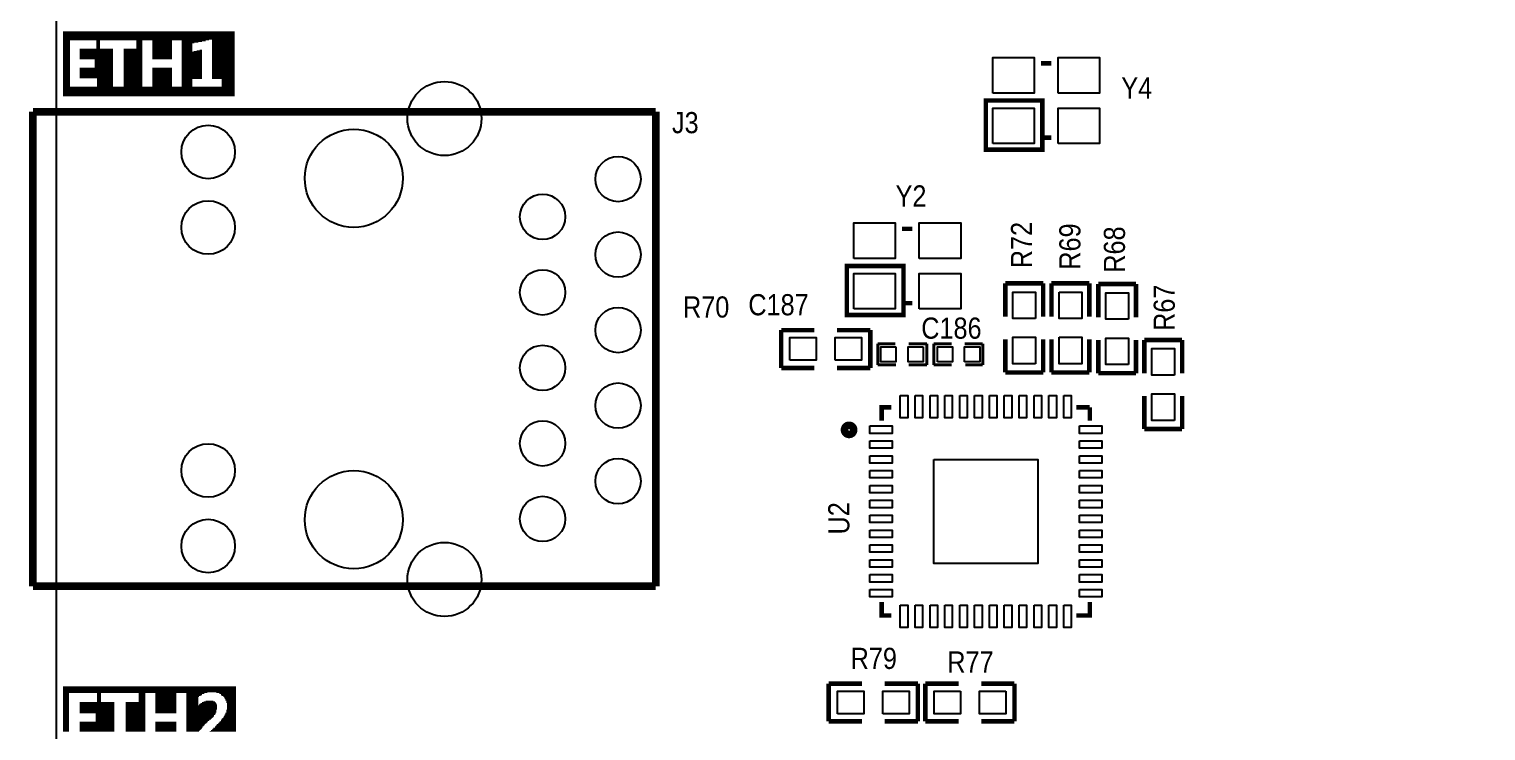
# Model space of a CAD drawing. Extents: x -1 to 188, y -4 to 106.
# Drawn here: x -0.91 to 48.09, y 28.44 to 52.03 of the extents above; entities that cross this region are included whole.
import ezdxf

# ---------------------------------------------------------------- set-up
doc = ezdxf.new("R2010")
doc.units = 0
for name, color, linetype in [('BG_OUTLINE', 3, 'CONTINUOUS'), ('MA_PEN3', 5, 'CONTINUOUS'), ('PG_SILKSCREEN_TOP', 6, 'CONTINUOUS'), ('PIN_TOP', 7, 'CONTINUOUS'), ('RD_SILKSCREEN_TOP', 8, 'CONTINUOUS')]:
    doc.layers.add(name, color=color, linetype=linetype)

msp = doc.modelspace()

# ---------------------------------------------------------------- linework, layer by layer
at = {"layer": 'BG_OUTLINE'}
msp.add_lwpolyline([(165.1, 106.3198), (45.988, 106.3198), (22.576, 106.3198), (0, 106.3198), (0, 0), (15.0114, 0), (15.0114, 8.255), (33.3502, 8.255), (33.3502, 0), (41.3512, 0), (41.3512, 6.4262, -0.414214), (43.18, 8.255, -0.414214), (45.0088, 6.4262), (45.0088, -3.9878), (45.5168, -4.4958), (55.6895, -4.4958)], format="xyb", dxfattribs=at)
at = {"layer": 'MA_PEN3', "const_width": 0.0254}
for points in [[(0.2286, 51.943), (5.9944, 51.943)], [(0.2286, 51.9176), (5.9944, 51.9176)], [(0.2286, 51.8922), (5.9944, 51.8922)], [(0.2286, 51.8668), (5.9944, 51.8668)], [(0.2286, 51.8414), (5.9944, 51.8414)], [(0.2286, 51.816), (5.9944, 51.816)], [(0.2286, 51.7906), (5.9944, 51.7906)], [(0.2286, 51.7652), (5.9944, 51.7652)], [(0.2286, 51.7398), (5.9944, 51.7398)], [(0.2286, 51.7144), (5.9944, 51.7144)], [(0.2286, 51.689), (5.9944, 51.689)], [(0.2286, 51.6636), (5.1308, 51.6636)], [(0.2286, 51.6382), (0.4572, 51.6382)], [(0.2286, 51.6128), (0.4572, 51.6128)], [(0.2286, 51.5874), (0.4572, 51.5874)], [(0.2286, 51.562), (0.4572, 51.562)], [(0.2286, 51.5366), (0.4572, 51.5366)], [(0.2286, 51.5112), (0.4572, 51.5112)], [(0.2286, 51.4858), (0.4572, 51.4858)], [(0.2286, 51.4604), (0.4572, 51.4604)], [(1.3462, 51.6382), (1.4732, 51.6382)], [(1.3462, 51.6128), (1.4732, 51.6128)], [(1.3462, 51.5874), (1.4732, 51.5874)], [(1.3462, 51.562), (1.4732, 51.562)], [(1.3462, 51.5366), (1.4732, 51.5366)], [(1.3462, 51.5112), (1.4732, 51.5112)], [(1.3462, 51.4858), (1.4732, 51.4858)], [(1.3462, 51.4604), (1.4732, 51.4604)], [(2.6924, 51.6382), (2.8956, 51.6382)], [(2.6924, 51.6128), (2.8956, 51.6128)], [(2.6924, 51.5874), (2.8956, 51.5874)], [(2.6924, 51.562), (2.8956, 51.562)], [(2.6924, 51.5366), (2.8956, 51.5366)], [(2.6924, 51.5112), (2.8956, 51.5112)], [(2.6924, 51.4858), (2.8956, 51.4858)], [(2.6924, 51.4604), (2.8956, 51.4604)], [(3.2258, 51.6382), (3.8862, 51.6382)], [(3.2258, 51.6128), (3.8862, 51.6128)], [(3.2258, 51.5874), (3.8862, 51.5874)], [(3.2258, 51.562), (3.8862, 51.562)], [(3.2258, 51.5366), (3.8862, 51.5366)], [(3.2258, 51.5112), (3.8862, 51.5112)], [(3.2258, 51.4858), (3.8862, 51.4858)], [(3.2258, 51.4604), (3.8862, 51.4604)], [(4.2164, 51.6382), (5.0292, 51.6382)], [(4.2164, 51.6128), (4.9022, 51.6128)], [(4.2164, 51.5874), (4.7752, 51.5874)], [(4.2164, 51.562), (4.6482, 51.562)], [(4.2164, 51.5366), (4.572, 51.5366)], [(4.2164, 51.5112), (4.572, 51.5112)], [(4.2164, 51.4858), (4.572, 51.4858)], [(4.2164, 51.4604), (4.572, 51.4604)], [(5.2324, 51.6636), (5.9944, 51.6636)], [(5.2324, 51.6382), (5.9944, 51.6382)], [(5.2324, 51.6128), (5.9944, 51.6128)], [(5.2324, 51.5874), (5.9944, 51.5874)], [(5.2324, 51.562), (5.9944, 51.562)], [(5.2324, 51.5366), (5.9944, 51.5366)], [(5.2324, 51.5112), (5.9944, 51.5112)], [(5.2324, 51.4858), (5.9944, 51.4858)], [(5.2324, 51.4604), (5.9944, 51.4604)], [(0.2286, 51.435), (0.4572, 51.435)], [(0.2286, 51.4096), (0.4572, 51.4096)], [(0.2286, 51.3842), (0.4572, 51.3842)], [(0.2286, 51.3588), (0.4572, 51.3588)], [(0.2286, 51.3334), (0.4572, 51.3334)], [(0.2286, 51.308), (0.4572, 51.308)], [(0.2286, 51.2826), (0.4572, 51.2826)], [(0.2286, 51.2572), (0.4572, 51.2572)], [(0.2286, 51.2318), (0.4572, 51.2318)], [(0.2286, 51.2064), (0.4572, 51.2064)], [(0.2286, 51.181), (0.4572, 51.181)], [(0.2286, 51.1556), (0.4572, 51.1556)], [(0.2286, 51.1302), (0.4572, 51.1302)], [(0.2286, 51.1048), (0.4572, 51.1048)], [(0.2286, 51.0794), (0.4572, 51.0794)], [(0.2286, 51.054), (0.4572, 51.054)], [(0.2286, 51.0286), (0.4572, 51.0286)], [(0.2286, 51.0032), (0.4572, 51.0032)], [(0.2286, 50.9778), (0.4572, 50.9778)], [(0.2286, 50.9524), (0.4572, 50.9524)], [(0.7874, 51.3588), (1.905, 51.3588)], [(0.7874, 51.3334), (1.905, 51.3334)], [(0.7874, 51.308), (1.905, 51.308)], [(0.7874, 51.2826), (1.905, 51.2826)], [(0.7874, 51.2572), (1.905, 51.2572)], [(0.7874, 51.2318), (1.905, 51.2318)], [(0.7874, 51.2064), (1.905, 51.2064)], [(0.7874, 51.181), (1.905, 51.181)], [(0.7874, 51.1556), (1.905, 51.1556)], [(0.7874, 51.1302), (1.905, 51.1302)], [(0.7874, 51.1048), (1.905, 51.1048)], [(0.7874, 51.0794), (1.905, 51.0794)], [(0.7874, 51.054), (1.905, 51.054)], [(0.7874, 51.0286), (1.905, 51.0286)], [(1.2954, 51.0032), (1.905, 51.0032)], [(1.2954, 50.9778), (1.905, 50.9778)], [(1.2954, 50.9524), (1.905, 50.9524)], [(1.3462, 51.435), (1.4732, 51.435)], [(1.3462, 51.4096), (1.4732, 51.4096)], [(1.3462, 51.3842), (1.4732, 51.3842)], [(2.2606, 51.3588), (2.8956, 51.3588)], [(2.2606, 51.3334), (2.8956, 51.3334)], [(2.2606, 51.308), (2.8956, 51.308)], [(2.2606, 51.2826), (2.8956, 51.2826)], [(2.2606, 51.2572), (2.8956, 51.2572)], [(2.2606, 51.2318), (2.8956, 51.2318)], [(2.2606, 51.2064), (2.8956, 51.2064)], [(2.2606, 51.181), (2.8956, 51.181)], [(2.2606, 51.1556), (2.8956, 51.1556)], [(2.2606, 51.1302), (2.8956, 51.1302)], [(2.2606, 51.1048), (2.8956, 51.1048)], [(2.2606, 51.0794), (2.8956, 51.0794)], [(2.2606, 51.054), (2.8956, 51.054)], [(2.2606, 51.0286), (2.8956, 51.0286)], [(2.2606, 51.0032), (2.8956, 51.0032)], [(2.2606, 50.9778), (2.8956, 50.9778)], [(2.2606, 50.9524), (2.8956, 50.9524)], [(2.6924, 51.435), (2.8956, 51.435)], [(2.6924, 51.4096), (2.8956, 51.4096)], [(2.6924, 51.3842), (2.8956, 51.3842)], [(3.2258, 51.435), (3.8862, 51.435)], [(3.2258, 51.4096), (3.8862, 51.4096)], [(3.2258, 51.3842), (3.8862, 51.3842)], [(3.2258, 51.3588), (3.8862, 51.3588)], [(3.2258, 51.3334), (3.8862, 51.3334)], [(3.2258, 51.308), (3.8862, 51.308)], [(3.2258, 51.2826), (3.8862, 51.2826)], [(3.2258, 51.2572), (3.8862, 51.2572)], [(3.2258, 51.2318), (3.8862, 51.2318)], [(3.2258, 51.2064), (3.8862, 51.2064)], [(3.2258, 51.181), (3.8862, 51.181)], [(3.2258, 51.1556), (3.8862, 51.1556)], [(3.2258, 51.1302), (3.8862, 51.1302)], [(3.2258, 51.1048), (3.8862, 51.1048)], [(3.2258, 51.0794), (3.8862, 51.0794)], [(3.2258, 51.054), (3.8862, 51.054)], [(3.2258, 51.0286), (3.8862, 51.0286)], [(4.2164, 51.435), (4.572, 51.435)], [(4.2164, 51.4096), (4.572, 51.4096)], [(4.2164, 51.3842), (4.572, 51.3842)], [(4.2164, 51.3588), (4.572, 51.3588)], [(4.2164, 51.3334), (4.572, 51.3334)], [(4.2164, 51.308), (4.572, 51.308)], [(4.2164, 51.2826), (4.572, 51.2826)], [(4.2164, 51.2572), (4.9022, 51.2572)], [(4.2164, 51.2318), (4.9022, 51.2318)], [(4.2164, 51.2064), (4.9022, 51.2064)], [(4.2164, 51.181), (4.9022, 51.181)], [(4.2164, 51.1556), (4.9022, 51.1556)], [(4.2164, 51.1302), (4.9022, 51.1302)], [(4.2164, 51.1048), (4.9022, 51.1048)], [(4.2164, 51.0794), (4.9022, 51.0794)], [(4.2164, 51.054), (4.9022, 51.054)], [(4.2164, 51.0286), (4.9022, 51.0286)], [(4.2164, 51.0032), (4.9022, 51.0032)], [(4.2164, 50.9778), (4.9022, 50.9778)], [(4.2164, 50.9524), (4.9022, 50.9524)], [(4.6228, 51.2826), (4.9022, 51.2826)], [(4.7244, 51.308), (4.9022, 51.308)], [(4.826, 51.3334), (4.9022, 51.3334)], [(5.2324, 51.435), (5.9944, 51.435)], [(5.2324, 51.4096), (5.9944, 51.4096)], [(5.2324, 51.3842), (5.9944, 51.3842)], [(5.2324, 51.3588), (5.9944, 51.3588)], [(5.2324, 51.3334), (5.9944, 51.3334)], [(5.2324, 51.308), (5.9944, 51.308)], [(5.2324, 51.2826), (5.9944, 51.2826)], [(5.2324, 51.2572), (5.9944, 51.2572)], [(5.2324, 51.2318), (5.9944, 51.2318)], [(5.2324, 51.2064), (5.9944, 51.2064)], [(5.2324, 51.181), (5.9944, 51.181)], [(5.2324, 51.1556), (5.9944, 51.1556)], [(5.2324, 51.1302), (5.9944, 51.1302)], [(5.2324, 51.1048), (5.9944, 51.1048)], [(5.2324, 51.0794), (5.9944, 51.0794)], [(5.2324, 51.054), (5.9944, 51.054)], [(5.2324, 51.0286), (5.9944, 51.0286)], [(5.2324, 51.0032), (5.9944, 51.0032)], [(5.2324, 50.9778), (5.9944, 50.9778)], [(5.2324, 50.9524), (5.9944, 50.9524)], [(0.2286, 50.927), (0.4572, 50.927)], [(0.2286, 50.9016), (0.4572, 50.9016)], [(0.2286, 50.8762), (0.4572, 50.8762)], [(0.2286, 50.8508), (0.4572, 50.8508)], [(0.2286, 50.8254), (0.4572, 50.8254)], [(0.2286, 50.8), (0.4572, 50.8)], [(0.2286, 50.7746), (0.4572, 50.7746)], [(0.2286, 50.7492), (0.4572, 50.7492)], [(0.2286, 50.7238), (0.4572, 50.7238)], [(0.2286, 50.6984), (0.4572, 50.6984)], [(0.2286, 50.673), (0.4572, 50.673)], [(0.2286, 50.6476), (0.4572, 50.6476)], [(0.2286, 50.6222), (0.4572, 50.6222)], [(0.2286, 50.5968), (0.4572, 50.5968)], [(0.2286, 50.5714), (0.4572, 50.5714)], [(0.2286, 50.546), (0.4572, 50.546)], [(0.2286, 50.5206), (0.4572, 50.5206)], [(0.2286, 50.4952), (0.4572, 50.4952)], [(0.2286, 50.4698), (0.4572, 50.4698)], [(0.7874, 50.7238), (1.905, 50.7238)], [(0.7874, 50.6984), (1.905, 50.6984)], [(0.7874, 50.673), (1.905, 50.673)], [(0.7874, 50.6476), (1.905, 50.6476)], [(0.7874, 50.6222), (1.905, 50.6222)], [(0.7874, 50.5968), (1.905, 50.5968)], [(0.7874, 50.5714), (1.905, 50.5714)], [(0.7874, 50.546), (1.905, 50.546)], [(0.7874, 50.5206), (1.905, 50.5206)], [(0.7874, 50.4952), (1.905, 50.4952)], [(0.7874, 50.4698), (1.905, 50.4698)], [(1.2954, 50.927), (1.905, 50.927)], [(1.2954, 50.9016), (1.905, 50.9016)], [(1.2954, 50.8762), (1.905, 50.8762)], [(1.2954, 50.8508), (1.905, 50.8508)], [(1.2954, 50.8254), (1.905, 50.8254)], [(1.2954, 50.8), (1.905, 50.8)], [(1.2954, 50.7746), (1.905, 50.7746)], [(1.2954, 50.7492), (1.905, 50.7492)], [(2.2606, 50.927), (2.8956, 50.927)], [(2.2606, 50.9016), (2.8956, 50.9016)], [(2.2606, 50.8762), (2.8956, 50.8762)], [(2.2606, 50.8508), (2.8956, 50.8508)], [(2.2606, 50.8254), (2.8956, 50.8254)], [(2.2606, 50.8), (2.8956, 50.8)], [(2.2606, 50.7746), (2.8956, 50.7746)], [(2.2606, 50.7492), (2.8956, 50.7492)], [(2.2606, 50.7238), (2.8956, 50.7238)], [(2.2606, 50.6984), (2.8956, 50.6984)], [(2.2606, 50.673), (2.8956, 50.673)], [(2.2606, 50.6476), (2.8956, 50.6476)], [(2.2606, 50.6222), (2.8956, 50.6222)], [(2.2606, 50.5968), (2.8956, 50.5968)], [(2.2606, 50.5714), (2.8956, 50.5714)], [(2.2606, 50.546), (2.8956, 50.546)], [(2.2606, 50.5206), (2.8956, 50.5206)], [(2.2606, 50.4952), (2.8956, 50.4952)], [(2.2606, 50.4698), (2.8956, 50.4698)], [(3.2258, 50.7238), (3.8862, 50.7238)], [(3.2258, 50.6984), (3.8862, 50.6984)], [(3.2258, 50.673), (3.8862, 50.673)], [(3.2258, 50.6476), (3.8862, 50.6476)], [(3.2258, 50.6222), (3.8862, 50.6222)], [(3.2258, 50.5968), (3.8862, 50.5968)], [(3.2258, 50.5714), (3.8862, 50.5714)], [(3.2258, 50.546), (3.8862, 50.546)], [(3.2258, 50.5206), (3.8862, 50.5206)], [(3.2258, 50.4952), (3.8862, 50.4952)], [(3.2258, 50.4698), (3.8862, 50.4698)], [(4.2164, 50.927), (4.9022, 50.927)], [(4.2164, 50.9016), (4.9022, 50.9016)], [(4.2164, 50.8762), (4.9022, 50.8762)], [(4.2164, 50.8508), (4.9022, 50.8508)], [(4.2164, 50.8254), (4.9022, 50.8254)], [(4.2164, 50.8), (4.9022, 50.8)], [(4.2164, 50.7746), (4.9022, 50.7746)], [(4.2164, 50.7492), (4.9022, 50.7492)], [(4.2164, 50.7238), (4.9022, 50.7238)], [(4.2164, 50.6984), (4.9022, 50.6984)], [(4.2164, 50.673), (4.9022, 50.673)], [(4.2164, 50.6476), (4.9022, 50.6476)], [(4.2164, 50.6222), (4.9022, 50.6222)], [(4.2164, 50.5968), (4.9022, 50.5968)], [(4.2164, 50.5714), (4.9022, 50.5714)], [(4.2164, 50.546), (4.9022, 50.546)], [(4.2164, 50.5206), (4.9022, 50.5206)], [(4.2164, 50.4952), (4.9022, 50.4952)], [(4.2164, 50.4698), (4.9022, 50.4698)], [(5.2324, 50.927), (5.9944, 50.927)], [(5.2324, 50.9016), (5.9944, 50.9016)], [(5.2324, 50.8762), (5.9944, 50.8762)], [(5.2324, 50.8508), (5.9944, 50.8508)], [(5.2324, 50.8254), (5.9944, 50.8254)], [(5.2324, 50.8), (5.9944, 50.8)], [(5.2324, 50.7746), (5.9944, 50.7746)], [(5.2324, 50.7492), (5.9944, 50.7492)], [(5.2324, 50.7238), (5.9944, 50.7238)], [(5.2324, 50.6984), (5.9944, 50.6984)], [(5.2324, 50.673), (5.9944, 50.673)], [(5.2324, 50.6476), (5.9944, 50.6476)], [(5.2324, 50.6222), (5.9944, 50.6222)], [(5.2324, 50.5968), (5.9944, 50.5968)], [(5.2324, 50.5714), (5.9944, 50.5714)], [(5.2324, 50.546), (5.9944, 50.546)], [(5.2324, 50.5206), (5.9944, 50.5206)], [(5.2324, 50.4952), (5.9944, 50.4952)], [(5.2324, 50.4698), (5.9944, 50.4698)], [(0.2286, 50.4444), (0.4572, 50.4444)], [(0.2286, 50.419), (0.4572, 50.419)], [(0.2286, 50.3936), (0.4572, 50.3936)], [(0.2286, 50.3682), (0.4572, 50.3682)], [(0.2286, 50.3428), (0.4572, 50.3428)], [(0.2286, 50.3174), (0.4572, 50.3174)], [(0.2286, 50.292), (0.4572, 50.292)], [(0.2286, 50.2666), (0.4572, 50.2666)], [(0.2286, 50.2412), (0.4572, 50.2412)], [(0.2286, 50.2158), (0.4572, 50.2158)], [(0.2286, 50.1904), (0.4572, 50.1904)], [(0.2286, 50.165), (0.4572, 50.165)], [(0.2286, 50.1396), (0.4572, 50.1396)], [(0.2286, 50.1142), (0.4572, 50.1142)], [(0.2286, 50.0888), (5.9944, 50.0888)], [(0.2286, 50.0634), (5.9944, 50.0634)], [(0.2286, 50.038), (5.9944, 50.038)], [(0.2286, 50.0126), (5.9944, 50.0126)], [(0.2286, 49.9872), (5.9944, 49.9872)], [(0.7874, 50.4444), (1.905, 50.4444)], [(0.7874, 50.419), (1.905, 50.419)], [(0.7874, 50.3936), (1.905, 50.3936)], [(1.3716, 50.3682), (1.905, 50.3682)], [(1.3716, 50.3428), (1.905, 50.3428)], [(1.3716, 50.3174), (1.905, 50.3174)], [(1.3716, 50.292), (1.905, 50.292)], [(1.3716, 50.2666), (1.905, 50.2666)], [(1.3716, 50.2412), (1.905, 50.2412)], [(1.3716, 50.2158), (1.905, 50.2158)], [(1.3716, 50.1904), (1.905, 50.1904)], [(1.3716, 50.165), (1.905, 50.165)], [(1.3716, 50.1396), (1.905, 50.1396)], [(1.3716, 50.1142), (1.905, 50.1142)], [(2.2606, 50.4444), (2.8956, 50.4444)], [(2.2606, 50.419), (2.8956, 50.419)], [(2.2606, 50.3936), (2.8956, 50.3936)], [(2.2606, 50.3682), (2.8956, 50.3682)], [(2.2606, 50.3428), (2.8956, 50.3428)], [(2.2606, 50.3174), (2.8956, 50.3174)], [(2.2606, 50.292), (2.8956, 50.292)], [(2.2606, 50.2666), (2.8956, 50.2666)], [(2.2606, 50.2412), (2.8956, 50.2412)], [(2.2606, 50.2158), (2.8956, 50.2158)], [(2.2606, 50.1904), (2.8956, 50.1904)], [(2.2606, 50.165), (2.8956, 50.165)], [(2.2606, 50.1396), (2.8956, 50.1396)], [(2.2606, 50.1142), (2.8956, 50.1142)], [(3.2258, 50.4444), (3.8862, 50.4444)], [(3.2258, 50.419), (3.8862, 50.419)], [(3.2258, 50.3936), (3.8862, 50.3936)], [(3.2258, 50.3682), (3.8862, 50.3682)], [(3.2258, 50.3428), (3.8862, 50.3428)], [(3.2258, 50.3174), (3.8862, 50.3174)], [(3.2258, 50.292), (3.8862, 50.292)], [(3.2258, 50.2666), (3.8862, 50.2666)], [(3.2258, 50.2412), (3.8862, 50.2412)], [(3.2258, 50.2158), (3.8862, 50.2158)], [(3.2258, 50.1904), (3.8862, 50.1904)], [(3.2258, 50.165), (3.8862, 50.165)], [(3.2258, 50.1396), (3.8862, 50.1396)], [(3.2258, 50.1142), (3.8862, 50.1142)], [(4.2164, 50.4444), (4.9022, 50.4444)], [(4.2164, 50.419), (4.9022, 50.419)], [(4.2164, 50.3936), (4.9022, 50.3936)], [(4.2164, 50.3682), (4.9022, 50.3682)], [(4.2164, 50.3428), (4.572, 50.3428)], [(4.2164, 50.3174), (4.572, 50.3174)], [(4.2164, 50.292), (4.572, 50.292)], [(4.2164, 50.2666), (4.572, 50.2666)], [(4.2164, 50.2412), (4.572, 50.2412)], [(4.2164, 50.2158), (4.572, 50.2158)], [(4.2164, 50.1904), (4.572, 50.1904)], [(4.2164, 50.165), (4.572, 50.165)], [(4.2164, 50.1396), (4.572, 50.1396)], [(4.2164, 50.1142), (4.572, 50.1142)], [(5.2324, 50.4444), (5.9944, 50.4444)], [(5.2324, 50.419), (5.9944, 50.419)], [(5.2324, 50.3936), (5.9944, 50.3936)], [(5.2324, 50.3682), (5.9944, 50.3682)], [(5.5626, 50.3428), (5.9944, 50.3428)], [(5.5626, 50.3174), (5.9944, 50.3174)], [(5.5626, 50.292), (5.9944, 50.292)], [(5.5626, 50.2666), (5.9944, 50.2666)], [(5.5626, 50.2412), (5.9944, 50.2412)], [(5.5626, 50.2158), (5.9944, 50.2158)], [(5.5626, 50.1904), (5.9944, 50.1904)], [(5.5626, 50.165), (5.9944, 50.165)], [(5.5626, 50.1396), (5.9944, 50.1396)], [(5.5626, 50.1142), (5.9944, 50.1142)], [(0.2286, 49.9618), (5.9944, 49.9618)], [(0.2286, 49.9364), (5.9944, 49.9364)], [(0.2286, 49.911), (5.9944, 49.911)], [(0.2286, 49.8856), (5.9944, 49.8856)], [(0.2286, 49.8602), (5.9944, 49.8602)], [(0.2286, 49.8348), (5.9944, 49.8348)], [(0.2286, 49.8094), (5.9944, 49.8094)], [(0.2286, 49.784), (5.9944, 49.784)], [(0.2286, 29.9212), (6.0452, 29.9212)], [(0.2286, 29.8958), (6.0452, 29.8958)], [(0.2286, 29.8704), (6.0452, 29.8704)], [(0.2286, 29.845), (6.0452, 29.845)], [(0.2286, 29.8196), (6.0452, 29.8196)], [(0.2286, 29.7942), (6.0452, 29.7942)], [(0.2286, 29.7688), (6.0452, 29.7688)], [(0.2286, 29.7434), (6.0452, 29.7434)], [(0.2286, 29.718), (5.08, 29.718)], [(0.2286, 29.6926), (0.4318, 29.6926)], [(0.2286, 29.6672), (0.4318, 29.6672)], [(0.2286, 29.6418), (0.4318, 29.6418)], [(0.2286, 29.6164), (0.4318, 29.6164)], [(0.2286, 29.591), (0.4318, 29.591)], [(0.2286, 29.5656), (0.4318, 29.5656)], [(0.2286, 29.5402), (0.4318, 29.5402)], [(0.2286, 29.5148), (0.4318, 29.5148)], [(0.2286, 29.4894), (0.4318, 29.4894)], [(0.2286, 29.464), (0.4318, 29.464)], [(0.2286, 29.4386), (0.4318, 29.4386)], [(0.2286, 29.4132), (0.4318, 29.4132)], [(1.3716, 29.6926), (1.4986, 29.6926)], [(1.3716, 29.6672), (1.4986, 29.6672)], [(1.3716, 29.6418), (1.4986, 29.6418)], [(1.3716, 29.6164), (1.4986, 29.6164)], [(1.3716, 29.591), (1.4986, 29.591)], [(1.3716, 29.5656), (1.4986, 29.5656)], [(1.3716, 29.5402), (1.4986, 29.5402)], [(1.3716, 29.5148), (1.4986, 29.5148)], [(1.3716, 29.4894), (1.4986, 29.4894)], [(1.3716, 29.464), (1.4986, 29.464)], [(1.3716, 29.4386), (1.4986, 29.4386)], [(1.3716, 29.4132), (1.4986, 29.4132)], [(2.7686, 29.6926), (2.9972, 29.6926)], [(2.7686, 29.6672), (2.9972, 29.6672)], [(2.7686, 29.6418), (2.9972, 29.6418)], [(2.7686, 29.6164), (2.9972, 29.6164)], [(2.7686, 29.591), (2.9972, 29.591)], [(2.7686, 29.5656), (2.9972, 29.5656)], [(2.7686, 29.5402), (2.9972, 29.5402)], [(2.7686, 29.5148), (2.9972, 29.5148)], [(2.7686, 29.4894), (2.9972, 29.4894)], [(2.7686, 29.464), (2.9972, 29.464)], [(2.7686, 29.4386), (2.9972, 29.4386)], [(2.7686, 29.4132), (2.9972, 29.4132)], [(3.3274, 29.6926), (4.0386, 29.6926)], [(3.3274, 29.6672), (4.0386, 29.6672)], [(3.3274, 29.6418), (4.0386, 29.6418)], [(3.3274, 29.6164), (4.0386, 29.6164)], [(3.3274, 29.591), (4.0386, 29.591)], [(3.3274, 29.5656), (4.0386, 29.5656)], [(3.3274, 29.5402), (4.0386, 29.5402)], [(3.3274, 29.5148), (4.0386, 29.5148)], [(3.3274, 29.4894), (4.0386, 29.4894)], [(3.3274, 29.464), (4.0386, 29.464)], [(3.3274, 29.4386), (4.0386, 29.4386)], [(3.3274, 29.4132), (4.0386, 29.4132)], [(4.3688, 29.6926), (4.9784, 29.6926)], [(4.3688, 29.6672), (4.9022, 29.6672)], [(4.3688, 29.6418), (4.9022, 29.6418)], [(4.3688, 29.6164), (4.8514, 29.6164)], [(4.3688, 29.591), (4.8006, 29.591)], [(4.3688, 29.5656), (4.7752, 29.5656)], [(4.3688, 29.5402), (4.7752, 29.5402)], [(4.3688, 29.5148), (4.7752, 29.5148)], [(4.3688, 29.4894), (4.7752, 29.4894)], [(4.3688, 29.464), (4.7752, 29.464)], [(4.3688, 29.4386), (4.7752, 29.4386)], [(4.3688, 29.4132), (4.7752, 29.4132)], [(4.953, 29.4132), (5.334, 29.4132)], [(5.0292, 29.4386), (5.2832, 29.4386)], [(5.3848, 29.718), (6.0452, 29.718)], [(5.4864, 29.6926), (6.0452, 29.6926)], [(5.5372, 29.6672), (6.0452, 29.6672)], [(5.5372, 29.6418), (6.0452, 29.6418)], [(5.5626, 29.6164), (6.0452, 29.6164)], [(5.6134, 29.591), (6.0452, 29.591)], [(5.6388, 29.5656), (6.0452, 29.5656)], [(5.6642, 29.5402), (6.0452, 29.5402)], [(5.6642, 29.5148), (6.0452, 29.5148)], [(5.6896, 29.4894), (6.0452, 29.4894)], [(5.6896, 29.464), (6.0452, 29.464)], [(5.715, 29.4386), (6.0452, 29.4386)], [(5.715, 29.4132), (6.0452, 29.4132)], [(0.2286, 29.3878), (0.4318, 29.3878)], [(0.2286, 29.3624), (0.4318, 29.3624)], [(0.2286, 29.337), (0.4318, 29.337)], [(0.2286, 29.3116), (0.4318, 29.3116)], [(0.2286, 29.2862), (0.4318, 29.2862)], [(0.2286, 29.2608), (0.4318, 29.2608)], [(0.2286, 29.2354), (0.4318, 29.2354)], [(0.2286, 29.21), (0.4318, 29.21)], [(0.2286, 29.1846), (0.4318, 29.1846)], [(0.2286, 29.1592), (0.4318, 29.1592)], [(0.2286, 29.1338), (0.4318, 29.1338)], [(0.2286, 29.1084), (0.4318, 29.1084)], [(0.2286, 29.083), (0.4318, 29.083)], [(0.2286, 29.0576), (0.4318, 29.0576)], [(0.2286, 29.0322), (0.4318, 29.0322)], [(0.2286, 29.0068), (0.4318, 29.0068)], [(0.2286, 28.9814), (0.4318, 28.9814)], [(0.2286, 28.956), (0.4318, 28.956)], [(0.2286, 28.9306), (0.4318, 28.9306)], [(0.2286, 28.9052), (0.4318, 28.9052)], [(0.7874, 29.3878), (1.9558, 29.3878)], [(0.7874, 29.3624), (1.9558, 29.3624)], [(0.7874, 29.337), (1.9558, 29.337)], [(0.7874, 29.3116), (1.9558, 29.3116)], [(0.7874, 29.2862), (1.9558, 29.2862)], [(0.7874, 29.2608), (1.9558, 29.2608)], [(0.7874, 29.2354), (1.9558, 29.2354)], [(0.7874, 29.21), (1.9558, 29.21)], [(0.7874, 29.1846), (1.9558, 29.1846)], [(0.7874, 29.1592), (1.9558, 29.1592)], [(0.7874, 29.1338), (1.9558, 29.1338)], [(0.7874, 29.1084), (1.9558, 29.1084)], [(0.7874, 29.083), (1.9558, 29.083)], [(0.7874, 29.0576), (1.9558, 29.0576)], [(0.7874, 29.0322), (1.9558, 29.0322)], [(1.3208, 29.0068), (1.9558, 29.0068)], [(1.3208, 28.9814), (1.9558, 28.9814)], [(1.3208, 28.956), (1.9558, 28.956)], [(1.3208, 28.9306), (1.9558, 28.9306)], [(1.3208, 28.9052), (1.9558, 28.9052)], [(2.3368, 29.3878), (2.9972, 29.3878)], [(2.3368, 29.3624), (2.9972, 29.3624)], [(2.3368, 29.337), (2.9972, 29.337)], [(2.3368, 29.3116), (2.9972, 29.3116)], [(2.3368, 29.2862), (2.9972, 29.2862)], [(2.3368, 29.2608), (2.9972, 29.2608)], [(2.3368, 29.2354), (2.9972, 29.2354)], [(2.3368, 29.21), (2.9972, 29.21)], [(2.3368, 29.1846), (2.9972, 29.1846)], [(2.3368, 29.1592), (2.9972, 29.1592)], [(2.3368, 29.1338), (2.9972, 29.1338)], [(2.3368, 29.1084), (2.9972, 29.1084)], [(2.3368, 29.083), (2.9972, 29.083)], [(2.3368, 29.0576), (2.9972, 29.0576)], [(2.3368, 29.0322), (2.9972, 29.0322)], [(2.3368, 29.0068), (2.9972, 29.0068)], [(2.3368, 28.9814), (2.9972, 28.9814)], [(2.3368, 28.956), (2.9972, 28.956)], [(2.3368, 28.9306), (2.9972, 28.9306)], [(2.3368, 28.9052), (2.9972, 28.9052)], [(3.3274, 29.3878), (4.0386, 29.3878)], [(3.3274, 29.3624), (4.0386, 29.3624)], [(3.3274, 29.337), (4.0386, 29.337)], [(3.3274, 29.3116), (4.0386, 29.3116)], [(3.3274, 29.2862), (4.0386, 29.2862)], [(3.3274, 29.2608), (4.0386, 29.2608)], [(3.3274, 29.2354), (4.0386, 29.2354)], [(3.3274, 29.21), (4.0386, 29.21)], [(3.3274, 29.1846), (4.0386, 29.1846)], [(3.3274, 29.1592), (4.0386, 29.1592)], [(3.3274, 29.1338), (4.0386, 29.1338)], [(3.3274, 29.1084), (4.0386, 29.1084)], [(3.3274, 29.083), (4.0386, 29.083)], [(3.3274, 29.0576), (4.0386, 29.0576)], [(3.3274, 29.0322), (4.0386, 29.0322)], [(4.3688, 29.3878), (4.7752, 29.3878)], [(4.3688, 29.3624), (4.7752, 29.3624)], [(4.3688, 29.337), (4.7752, 29.337)], [(4.3688, 29.3116), (4.7752, 29.3116)], [(4.3688, 29.2862), (5.4102, 29.2862)], [(4.3688, 29.2608), (5.4102, 29.2608)], [(4.3688, 29.2354), (5.4102, 29.2354)], [(4.3688, 29.21), (5.4102, 29.21)], [(4.3688, 29.1846), (5.4102, 29.1846)], [(4.3688, 29.1592), (5.4102, 29.1592)], [(4.3688, 29.1338), (5.3848, 29.1338)], [(4.3688, 29.1084), (5.3848, 29.1084)], [(4.3688, 29.083), (5.3848, 29.083)], [(4.3688, 29.0576), (5.3848, 29.0576)], [(4.3688, 29.0322), (5.3594, 29.0322)], [(4.3688, 29.0068), (5.3594, 29.0068)], [(4.3688, 28.9814), (5.334, 28.9814)], [(4.3688, 28.956), (5.3086, 28.956)], [(4.3688, 28.9306), (5.3086, 28.9306)], [(4.3688, 28.9052), (5.2832, 28.9052)], [(4.8006, 29.3116), (5.4102, 29.3116)], [(4.826, 29.337), (5.3848, 29.337)], [(4.8514, 29.3624), (5.3848, 29.3624)], [(4.9022, 29.3878), (5.3594, 29.3878)], [(5.6134, 28.9052), (6.0452, 28.9052)], [(5.6388, 28.9306), (6.0452, 28.9306)], [(5.6642, 28.9814), (6.0452, 28.9814)], [(5.6642, 28.956), (6.0452, 28.956)], [(5.6896, 29.0322), (6.0452, 29.0322)], [(5.6896, 29.0068), (6.0452, 29.0068)], [(5.715, 29.3878), (6.0452, 29.3878)], [(5.715, 29.1338), (6.0452, 29.1338)], [(5.715, 29.1084), (6.0452, 29.1084)], [(5.715, 29.083), (6.0452, 29.083)], [(5.715, 29.0576), (6.0452, 29.0576)], [(5.7404, 29.3624), (6.0452, 29.3624)], [(5.7404, 29.337), (6.0452, 29.337)], [(5.7404, 29.3116), (6.0452, 29.3116)], [(5.7404, 29.2862), (6.0452, 29.2862)], [(5.7404, 29.2608), (6.0452, 29.2608)], [(5.7404, 29.2354), (6.0452, 29.2354)], [(5.7404, 29.21), (6.0452, 29.21)], [(5.7404, 29.1846), (6.0452, 29.1846)], [(5.7404, 29.1592), (6.0452, 29.1592)], [(0.2286, 28.8798), (0.4318, 28.8798)], [(0.2286, 28.8544), (0.4318, 28.8544)], [(0.2286, 28.829), (0.4318, 28.829)], [(0.2286, 28.8036), (0.4318, 28.8036)], [(0.2286, 28.7782), (0.4318, 28.7782)], [(0.2286, 28.7528), (0.4318, 28.7528)], [(0.2286, 28.7274), (0.4318, 28.7274)], [(0.2286, 28.702), (0.4318, 28.702)], [(0.2286, 28.6766), (0.4318, 28.6766)], [(0.2286, 28.6512), (0.4318, 28.6512)], [(0.2286, 28.6258), (0.4318, 28.6258)], [(0.2286, 28.6004), (0.4318, 28.6004)], [(0.2286, 28.575), (0.4318, 28.575)], [(0.2286, 28.5496), (0.4318, 28.5496)], [(0.2286, 28.5242), (0.4318, 28.5242)], [(0.2286, 28.4988), (0.4318, 28.4988)], [(0.2286, 28.4734), (0.4318, 28.4734)], [(0.2286, 28.448), (0.4318, 28.448)], [(0.2286, 28.4226), (0.4318, 28.4226)], [(0.7874, 28.7274), (1.9558, 28.7274)], [(0.7874, 28.702), (1.9558, 28.702)], [(0.7874, 28.6766), (1.9558, 28.6766)], [(0.7874, 28.6512), (1.9558, 28.6512)], [(0.7874, 28.6258), (1.9558, 28.6258)], [(0.7874, 28.6004), (1.9558, 28.6004)], [(0.7874, 28.575), (1.9558, 28.575)], [(0.7874, 28.5496), (1.9558, 28.5496)], [(0.7874, 28.5242), (1.9558, 28.5242)], [(0.7874, 28.4988), (1.9558, 28.4988)], [(0.7874, 28.4734), (1.9558, 28.4734)], [(0.7874, 28.448), (1.9558, 28.448)], [(0.7874, 28.4226), (1.9558, 28.4226)], [(1.3208, 28.8798), (1.9558, 28.8798)], [(1.3208, 28.8544), (1.9558, 28.8544)], [(1.3208, 28.829), (1.9558, 28.829)], [(1.3208, 28.8036), (1.9558, 28.8036)], [(1.3208, 28.7782), (1.9558, 28.7782)], [(1.3208, 28.7528), (1.9558, 28.7528)], [(2.3368, 28.8798), (2.9972, 28.8798)], [(2.3368, 28.8544), (2.9972, 28.8544)], [(2.3368, 28.829), (2.9972, 28.829)], [(2.3368, 28.8036), (2.9972, 28.8036)], [(2.3368, 28.7782), (2.9972, 28.7782)], [(2.3368, 28.7528), (2.9972, 28.7528)], [(2.3368, 28.7274), (2.9972, 28.7274)], [(2.3368, 28.702), (2.9972, 28.702)], [(2.3368, 28.6766), (2.9972, 28.6766)], [(2.3368, 28.6512), (2.9972, 28.6512)], [(2.3368, 28.6258), (2.9972, 28.6258)], [(2.3368, 28.6004), (2.9972, 28.6004)], [(2.3368, 28.575), (2.9972, 28.575)], [(2.3368, 28.5496), (2.9972, 28.5496)], [(2.3368, 28.5242), (2.9972, 28.5242)], [(2.3368, 28.4988), (2.9972, 28.4988)], [(2.3368, 28.4734), (2.9972, 28.4734)], [(2.3368, 28.448), (2.9972, 28.448)], [(2.3368, 28.4226), (2.9972, 28.4226)], [(3.3274, 28.7274), (4.0386, 28.7274)], [(3.3274, 28.702), (4.0386, 28.702)], [(3.3274, 28.6766), (4.0386, 28.6766)], [(3.3274, 28.6512), (4.0386, 28.6512)], [(3.3274, 28.6258), (4.0386, 28.6258)], [(3.3274, 28.6004), (4.0386, 28.6004)], [(3.3274, 28.575), (4.0386, 28.575)], [(3.3274, 28.5496), (4.0386, 28.5496)], [(3.3274, 28.5242), (4.0386, 28.5242)], [(3.3274, 28.4988), (4.0386, 28.4988)], [(3.3274, 28.4734), (4.0386, 28.4734)], [(3.3274, 28.448), (4.0386, 28.448)], [(3.3274, 28.4226), (4.0386, 28.4226)], [(4.3688, 28.8798), (5.2578, 28.8798)], [(4.3688, 28.8544), (5.2324, 28.8544)], [(4.3688, 28.829), (5.207, 28.829)], [(4.3688, 28.8036), (5.1562, 28.8036)], [(4.3688, 28.7782), (5.1308, 28.7782)], [(4.3688, 28.7528), (5.1054, 28.7528)], [(4.3688, 28.7274), (5.08, 28.7274)], [(4.3688, 28.702), (5.0546, 28.702)], [(4.3688, 28.6766), (5.0292, 28.6766)], [(4.3688, 28.6512), (5.0038, 28.6512)], [(4.3688, 28.6258), (4.9784, 28.6258)], [(4.3688, 28.6004), (4.953, 28.6004)], [(4.3688, 28.575), (4.9276, 28.575)], [(4.3688, 28.5496), (4.9276, 28.5496)], [(4.3688, 28.5242), (4.9022, 28.5242)], [(4.3688, 28.4988), (4.8768, 28.4988)], [(4.3688, 28.4734), (4.8514, 28.4734)], [(4.3688, 28.448), (4.826, 28.448)], [(4.3688, 28.4226), (4.8006, 28.4226)], [(5.1562, 28.4226), (6.0452, 28.4226)], [(5.207, 28.448), (6.0452, 28.448)], [(5.2324, 28.4734), (6.0452, 28.4734)], [(5.2578, 28.4988), (6.0452, 28.4988)], [(5.2832, 28.5242), (6.0452, 28.5242)], [(5.334, 28.575), (6.0452, 28.575)], [(5.334, 28.5496), (6.0452, 28.5496)], [(5.3594, 28.6004), (6.0452, 28.6004)], [(5.3848, 28.6258), (6.0452, 28.6258)], [(5.4102, 28.6512), (6.0452, 28.6512)], [(5.4356, 28.6766), (6.0452, 28.6766)], [(5.461, 28.702), (6.0452, 28.702)], [(5.4864, 28.7274), (6.0452, 28.7274)], [(5.5118, 28.7528), (6.0452, 28.7528)], [(5.5372, 28.8036), (6.0452, 28.8036)], [(5.5372, 28.7782), (6.0452, 28.7782)], [(5.5626, 28.829), (6.0452, 28.829)], [(5.588, 28.8544), (6.0452, 28.8544)], [(5.6134, 28.8798), (6.0452, 28.8798)]]:
    msp.add_lwpolyline(points, dxfattribs=at)
at = {"layer": 'PG_SILKSCREEN_TOP'}
for points, const_width in [([(33.1264, 50.8815), (33.4724, 50.8815)], 0.1524), ([(-0.7877, 49.2519), (-0.7877, 33.3007)], 0.254), ([(20.1673, 49.2519), (-0.7877, 49.2519)], 0.254), ([(20.1673, 33.3007), (20.1673, 49.2519)], 0.254), ([(33.4724, 48.3817), (33.1264, 48.3817)], 0.1524), ([(28.4528, 45.3189), (28.7988, 45.3189)], 0.1524), ([(31.9786, 43.4848), (31.9278, 43.4848)], 0.1524), ([(31.9278, 43.4848), (31.9278, 42.3672)], 0.1524), ([(33.147, 43.4848), (31.9786, 43.4848)], 0.1524), ([(33.1978, 43.4848), (33.147, 43.4848)], 0.1524), ([(33.1978, 42.3672), (33.1978, 43.4848)], 0.1524), ([(33.4772, 42.3672), (33.4772, 43.4848)], 0.1524), ([(33.4772, 43.4848), (33.528, 43.4848)], 0.1524), ([(33.528, 43.4848), (34.6964, 43.4848)], 0.1524), ([(34.6964, 43.4848), (34.7472, 43.4848)], 0.1524), ([(34.7472, 43.4848), (34.7472, 42.3672)], 0.1524), ([(35.1028, 43.4594), (35.052, 43.4594)], 0.1524), ([(35.052, 43.4594), (35.052, 42.3418)], 0.1524), ([(36.2712, 43.4594), (35.1028, 43.4594)], 0.1524), ([(36.322, 43.4594), (36.2712, 43.4594)], 0.1524), ([(36.322, 42.3418), (36.322, 43.4594)], 0.1524), ([(28.7988, 42.8191), (28.4528, 42.8191)], 0.1524), ([(24.384, 41.8592), (24.384, 41.91)], 0.1524), ([(24.384, 41.91), (25.5016, 41.91)], 0.1524), ([(24.384, 40.6908), (24.384, 41.8592)], 0.1524), ([(27.3812, 41.91), (26.2636, 41.91)], 0.1524), ([(27.3812, 41.8592), (27.3812, 41.91)], 0.1524), ([(27.3812, 40.6908), (27.3812, 41.8592)], 0.1524), ([(31.9278, 40.4876), (31.9278, 41.6052)], 0.1524), ([(33.1978, 41.6052), (33.1978, 40.4876)], 0.1524), ([(33.4772, 41.6052), (33.4772, 40.4876)], 0.1524), ([(34.7472, 40.4876), (34.7472, 41.6052)], 0.1524), ([(35.052, 40.4622), (35.052, 41.5798)], 0.1524), ([(36.322, 41.5798), (36.322, 40.4622)], 0.1524), ([(36.6522, 41.5798), (36.6014, 41.5798)], 0.1524), ([(36.6014, 41.5798), (36.6014, 40.4622)], 0.1524), ([(37.8206, 41.5798), (36.6522, 41.5798)], 0.1524), ([(37.8714, 41.5798), (37.8206, 41.5798)], 0.1524), ([(37.8714, 40.4622), (37.8714, 41.5798)], 0.1524), ([(27.6352, 40.7416), (27.6352, 41.4528)], 0.1016), ([(27.6352, 41.4528), (28.2194, 41.4528)], 0.1016), ([(29.2862, 41.4528), (28.6766, 41.4528)], 0.1016), ([(29.2862, 40.7416), (29.2862, 41.4528)], 0.1016), ([(29.5148, 41.4528), (30.1244, 41.4528)], 0.1016), ([(29.5148, 41.4528), (29.5148, 40.7416)], 0.1016), ([(30.5562, 41.4528), (31.1658, 41.4528)], 0.1016), ([(31.1658, 41.4528), (31.1658, 40.7416)], 0.1016), ([(24.384, 40.64), (24.384, 40.6908)], 0.1524), ([(25.5016, 40.64), (24.384, 40.64)], 0.1524), ([(26.2636, 40.64), (27.3812, 40.64)], 0.1524), ([(27.3812, 40.64), (27.3812, 40.6908)], 0.1524), ([(28.2448, 40.7416), (27.6352, 40.7416)], 0.1016), ([(29.2862, 40.7416), (28.6766, 40.7416)], 0.1016), ([(29.5148, 40.7416), (30.1244, 40.7416)], 0.1016), ([(31.1658, 40.7416), (30.5816, 40.7416)], 0.1016), ([(31.9786, 40.4876), (31.9278, 40.4876)], 0.1524), ([(33.147, 40.4876), (31.9786, 40.4876)], 0.1524), ([(33.1978, 40.4876), (33.147, 40.4876)], 0.1524), ([(33.4772, 40.4876), (33.528, 40.4876)], 0.1524), ([(33.528, 40.4876), (34.6964, 40.4876)], 0.1524), ([(34.6964, 40.4876), (34.7472, 40.4876)], 0.1524), ([(35.1028, 40.4622), (35.052, 40.4622)], 0.1524), ([(36.2712, 40.4622), (35.1028, 40.4622)], 0.1524), ([(36.322, 40.4622), (36.2712, 40.4622)], 0.1524), ([(36.6014, 38.5826), (36.6014, 39.7002)], 0.1524), ([(37.8714, 39.7002), (37.8714, 38.5826)], 0.1524), ([(27.7655, 38.8615), (27.7655, 39.3136), (28.0906, 39.3136)], 0.1524), ([(34.3136, 39.3136), (34.7657, 39.3136)], 0.1524), ([(34.7657, 39.3136), (34.7657, 38.8615)], 0.1524), ([(36.6522, 38.5826), (36.6014, 38.5826)], 0.1524), ([(37.8206, 38.5826), (36.6522, 38.5826)], 0.1524), ([(37.8714, 38.5826), (37.8206, 38.5826)], 0.1524), ([(-0.7877, 33.3007), (20.1673, 33.3007)], 0.254), ([(28.0906, 32.3134), (27.7655, 32.3134), (27.7655, 32.7655)], 0.1524), ([(34.7657, 32.7655), (34.7657, 32.3134), (34.3136, 32.3134)], 0.1524), ([(25.9842, 29.972), (25.9842, 30.0228)], 0.1524), ([(25.9842, 30.0228), (27.1018, 30.0228)], 0.1524), ([(25.9842, 28.8036), (25.9842, 29.972)], 0.1524), ([(28.9814, 30.0228), (27.8638, 30.0228)], 0.1524), ([(28.9814, 29.972), (28.9814, 30.0228)], 0.1524), ([(28.9814, 28.8036), (28.9814, 29.972)], 0.1524), ([(30.353, 30.0228), (29.2354, 30.0228)], 0.1524), ([(29.2354, 30.0228), (29.2354, 29.972)], 0.1524), ([(29.2354, 29.972), (29.2354, 28.8036)], 0.1524), ([(31.115, 30.0228), (32.2326, 30.0228)], 0.1524), ([(32.2326, 30.0228), (32.2326, 29.972)], 0.1524), ([(32.2326, 29.972), (32.2326, 28.8036)], 0.1524), ([(25.9842, 28.7528), (25.9842, 28.8036)], 0.1524), ([(27.1018, 28.7528), (25.9842, 28.7528)], 0.1524), ([(27.8638, 28.7528), (28.9814, 28.7528)], 0.1524), ([(28.9814, 28.7528), (28.9814, 28.8036)], 0.1524), ([(29.2354, 28.8036), (29.2354, 28.7528)], 0.1524), ([(29.2354, 28.7528), (30.353, 28.7528)], 0.1524), ([(32.2326, 28.7528), (31.115, 28.7528)], 0.1524), ([(32.2326, 28.8036), (32.2326, 28.7528)], 0.1524)]:
    msp.add_lwpolyline(points, dxfattribs=dict(at, const_width=const_width))
at = {"layer": 'PG_SILKSCREEN_TOP', "const_width": 0.1524}
for points in [[(31.3944, 49.6316), (33.1724, 49.6316), (33.1724, 47.9806), (31.2674, 47.9806), (31.2674, 49.6316)], [(26.7208, 44.069), (28.4988, 44.069), (28.4988, 42.418), (26.5938, 42.418), (26.5938, 44.069)]]:
    msp.add_lwpolyline(points, close=True, dxfattribs=at)
at = {"layer": 'PG_SILKSCREEN_TOP', "const_width": 0.254}
msp.add_lwpolyline([(26.8227, 38.5567, 1), (26.51374, 38.55668, 1)], format="xyb", close=True, dxfattribs=at)
at = {"layer": 'PIN_TOP'}
for points in [[(31.5008, 49.8846), (31.5008, 51.0784), (32.8978, 51.0784), (32.8978, 49.8846)], [(33.701, 49.8846), (33.701, 51.0784), (35.098, 51.0784), (35.098, 49.8846)], [(31.5008, 48.1848), (31.5008, 49.3786), (32.8978, 49.3786), (32.8978, 48.1848)], [(33.701, 48.1848), (33.701, 49.3786), (35.098, 49.3786), (35.098, 48.1848)], [(26.8272, 44.322), (26.8272, 45.5158), (28.2242, 45.5158), (28.2242, 44.322)], [(29.0274, 44.322), (29.0274, 45.5158), (30.4244, 45.5158), (30.4244, 44.322)], [(26.8272, 42.6222), (26.8272, 43.816), (28.2242, 43.816), (28.2242, 42.6222)], [(29.0274, 42.6222), (29.0274, 43.816), (30.4244, 43.816), (30.4244, 42.6222)], [(32.9402, 42.3037), (32.1782, 42.3037), (32.1782, 43.1927), (32.9402, 43.1927)], [(33.7348, 43.1927), (34.4968, 43.1927), (34.4968, 42.3037), (33.7348, 42.3037)], [(36.0644, 42.2783), (35.3024, 42.2783), (35.3024, 43.1673), (36.0644, 43.1673)], [(24.6761, 40.8976), (24.6761, 41.6596), (25.5651, 41.6596), (25.5651, 40.8976)], [(26.2001, 40.8976), (26.2001, 41.6596), (27.0891, 41.6596), (27.0891, 40.8976)], [(32.9402, 40.7797), (32.1782, 40.7797), (32.1782, 41.6687), (32.9402, 41.6687)], [(33.7348, 41.6687), (34.4968, 41.6687), (34.4968, 40.7797), (33.7348, 40.7797)], [(28.2448, 41.3512), (28.2448, 40.8432), (27.7368, 40.8432), (27.7368, 41.3512)], [(29.1592, 41.3512), (29.1592, 40.8432), (28.6512, 40.8432), (28.6512, 41.3512)], [(29.6418, 40.8432), (29.6418, 41.3512), (30.1498, 41.3512), (30.1498, 40.8432)], [(30.5562, 40.8432), (30.5562, 41.3512), (31.0642, 41.3512), (31.0642, 40.8432)], [(36.0644, 40.7543), (35.3024, 40.7543), (35.3024, 41.6433), (36.0644, 41.6433)], [(37.6138, 40.3987), (36.8518, 40.3987), (36.8518, 41.2877), (37.6138, 41.2877)], [(28.39055, 39.71745), (28.64045, 39.71745), (28.64045, 38.96355), (28.39055, 38.96355)], [(28.89075, 39.71745), (29.14065, 39.71745), (29.14065, 38.96355), (28.89075, 38.96355)], [(29.39055, 39.71745), (29.64045, 39.71745), (29.64045, 38.96355), (29.39055, 38.96355)], [(29.89075, 39.71745), (30.14065, 39.71745), (30.14065, 38.96355), (29.89075, 38.96355)], [(30.39055, 39.71745), (30.64045, 39.71745), (30.64045, 38.96355), (30.39055, 38.96355)], [(30.89075, 39.71745), (31.14065, 39.71745), (31.14065, 38.96355), (30.89075, 38.96355)], [(31.39055, 39.71745), (31.64045, 39.71745), (31.64045, 38.96355), (31.39055, 38.96355)], [(31.89075, 39.71745), (32.14065, 39.71745), (32.14065, 38.96355), (31.89075, 38.96355)], [(32.39055, 39.71745), (32.64045, 39.71745), (32.64045, 38.96355), (32.39055, 38.96355)], [(32.89075, 39.71745), (33.14065, 39.71745), (33.14065, 38.96355), (32.89075, 38.96355)], [(33.39055, 39.71745), (33.64045, 39.71745), (33.64045, 38.96355), (33.39055, 38.96355)], [(33.89075, 39.71745), (34.14065, 39.71745), (34.14065, 38.96355), (33.89075, 38.96355)], [(37.6138, 38.8747), (36.8518, 38.8747), (36.8518, 39.7637), (37.6138, 39.7637)], [(27.36165, 38.68855), (28.11555, 38.68855), (28.11555, 38.43865), (27.36165, 38.43865)], [(34.41565, 38.68855), (35.16955, 38.68855), (35.16955, 38.43865), (34.41565, 38.43865)], [(27.36165, 38.18835), (28.11555, 38.18835), (28.11555, 37.93845), (27.36165, 37.93845)], [(34.41565, 38.18835), (35.16955, 38.18835), (35.16955, 37.93845), (34.41565, 37.93845)], [(27.36165, 37.68855), (28.11555, 37.68855), (28.11555, 37.43865), (27.36165, 37.43865)], [(29.51555, 37.56355), (33.01565, 37.56355), (33.01565, 34.06345), (29.51555, 34.06345)], [(34.41565, 37.68855), (35.16955, 37.68855), (35.16955, 37.43865), (34.41565, 37.43865)], [(27.36165, 37.18835), (28.11555, 37.18835), (28.11555, 36.93845), (27.36165, 36.93845)], [(34.41565, 37.18835), (35.16955, 37.18835), (35.16955, 36.93845), (34.41565, 36.93845)], [(27.36165, 36.68855), (28.11555, 36.68855), (28.11555, 36.43865), (27.36165, 36.43865)], [(34.41565, 36.68855), (35.16955, 36.68855), (35.16955, 36.43865), (34.41565, 36.43865)], [(27.36165, 36.18835), (28.11555, 36.18835), (28.11555, 35.93845), (27.36165, 35.93845)], [(34.41565, 36.18835), (35.16955, 36.18835), (35.16955, 35.93845), (34.41565, 35.93845)], [(27.36165, 35.68855), (28.11555, 35.68855), (28.11555, 35.43865), (27.36165, 35.43865)], [(34.41565, 35.68855), (35.16955, 35.68855), (35.16955, 35.43865), (34.41565, 35.43865)], [(27.36165, 35.18835), (28.11555, 35.18835), (28.11555, 34.93845), (27.36165, 34.93845)], [(34.41565, 35.18835), (35.16955, 35.18835), (35.16955, 34.93845), (34.41565, 34.93845)], [(27.36165, 34.68855), (28.11555, 34.68855), (28.11555, 34.43865), (27.36165, 34.43865)], [(34.41565, 34.68855), (35.16955, 34.68855), (35.16955, 34.43865), (34.41565, 34.43865)], [(27.36165, 34.18835), (28.11555, 34.18835), (28.11555, 33.93845), (27.36165, 33.93845)], [(34.41565, 34.18835), (35.16955, 34.18835), (35.16955, 33.93845), (34.41565, 33.93845)], [(27.36165, 33.68855), (28.11555, 33.68855), (28.11555, 33.43865), (27.36165, 33.43865)], [(34.41565, 33.68855), (35.16955, 33.68855), (35.16955, 33.43865), (34.41565, 33.43865)], [(27.36165, 33.18835), (28.11555, 33.18835), (28.11555, 32.93845), (27.36165, 32.93845)], [(34.41565, 33.18835), (35.16955, 33.18835), (35.16955, 32.93845), (34.41565, 32.93845)], [(28.39055, 32.66345), (28.64045, 32.66345), (28.64045, 31.90955), (28.39055, 31.90955)], [(28.89075, 32.66345), (29.14065, 32.66345), (29.14065, 31.90955), (28.89075, 31.90955)], [(29.39055, 32.66345), (29.64045, 32.66345), (29.64045, 31.90955), (29.39055, 31.90955)], [(29.89075, 32.66345), (30.14065, 32.66345), (30.14065, 31.90955), (29.89075, 31.90955)], [(30.39055, 32.66345), (30.64045, 32.66345), (30.64045, 31.90955), (30.39055, 31.90955)], [(30.89075, 32.66345), (31.14065, 32.66345), (31.14065, 31.90955), (30.89075, 31.90955)], [(31.39055, 32.66345), (31.64045, 32.66345), (31.64045, 31.90955), (31.39055, 31.90955)], [(31.89075, 32.66345), (32.14065, 32.66345), (32.14065, 31.90955), (31.89075, 31.90955)], [(32.39055, 32.66345), (32.64045, 32.66345), (32.64045, 31.90955), (32.39055, 31.90955)], [(32.89075, 32.66345), (33.14065, 32.66345), (33.14065, 31.90955), (32.89075, 31.90955)], [(33.39055, 32.66345), (33.64045, 32.66345), (33.64045, 31.90955), (33.39055, 31.90955)], [(33.89075, 32.66345), (34.14065, 32.66345), (34.14065, 31.90955), (33.89075, 31.90955)], [(26.2763, 29.0104), (26.2763, 29.7724), (27.1653, 29.7724), (27.1653, 29.0104)], [(27.8003, 29.0104), (27.8003, 29.7724), (28.6893, 29.7724), (28.6893, 29.0104)], [(30.4165, 29.7652), (30.4165, 29.0032), (29.5275, 29.0032), (29.5275, 29.7652)], [(31.9405, 29.7652), (31.9405, 29.0032), (31.0515, 29.0032), (31.0515, 29.7652)]]:
    msp.add_lwpolyline(points, close=True, dxfattribs=at)
for centre, radius in [((13.0573, 49.0261), 1.2446), ((5.1074, 47.9011), 0.90005), ((10.0073, 47.0162), 1.65), ((18.8973, 46.9913), 0.762), ((5.1074, 45.3611), 0.90005), ((16.3573, 45.7213), 0.762), ((18.8973, 44.4513), 0.762), ((16.3573, 43.1813), 0.762), ((18.8973, 41.9113), 0.762), ((16.3573, 40.6413), 0.762), ((18.8973, 39.3713), 0.762), ((16.3573, 38.1013), 0.762), ((5.1074, 37.1912), 0.90005), ((18.8973, 36.8313), 0.762), ((10.0073, 35.5362), 1.65), ((16.3573, 35.5613), 0.762), ((5.1074, 34.6512), 0.90005), ((13.0573, 33.5263), 1.2446)]:
    msp.add_circle(centre, radius, dxfattribs=at)

# ---------------------------------------------------------------- texts
at = {"layer": 'RD_SILKSCREEN_TOP', "width": 0.892857}
for s, p in [('Y4', (35.8267, 49.6994)), ('J3', (20.7109, 48.532)), ('Y2', (28.2321, 46.0672)), ('C187', (23.2791, 42.4096)), ('R70', (21.082, 42.3334)), ('C186', (29.0957, 41.6222)), ('R79', (26.7208, 30.5173)), ('R77', (29.972, 30.3952))]:
    msp.add_text(s, height=0.7112, dxfattribs=at).set_placement(p)
for s, p in [('R72', (32.8254, 43.9928)), ('R69', (34.4508, 43.942)), ('R68', (35.9496, 43.8404)), ('R67', (37.6258, 41.8846)), ('U2', (26.6784, 35.0393))]:
    msp.add_text(s, height=0.7112, rotation=90, dxfattribs=at).set_placement(p)

doc.saveas('drawing.dxf')
